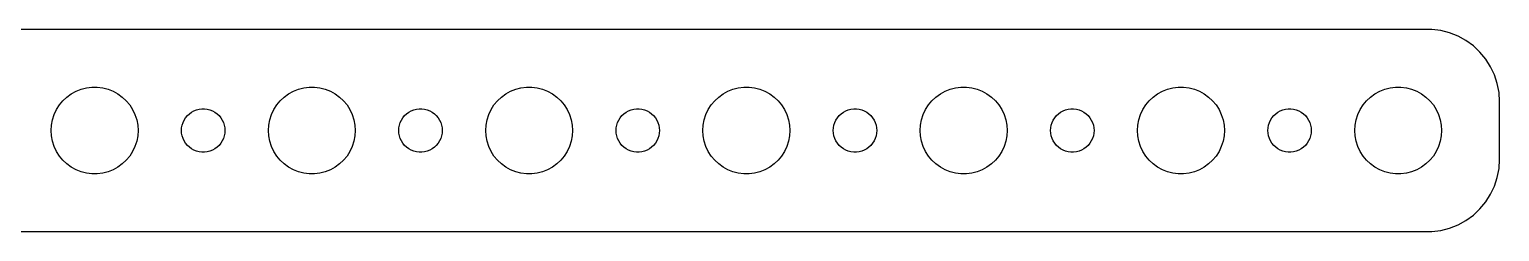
# Model space of a CAD drawing. Header units: metres. Extents: x -194 to 194, y 17 to 31.
# Drawn here: x 93 to 194.5, y 17 to 31 of the extents above; entities that cross this region are included whole.
import ezdxf

# ---------------------------------------------------------------- set-up
doc = ezdxf.new("R2010")
doc.units = ezdxf.units.M

msp = doc.modelspace()

# ---------------------------------------------------------------- linework, layer by layer
for p, q in [((189.814, 30.9901), (-189.814, 30.9901)), ((190.437, 30.9114), (189.814, 30.9901)), ((191.045, 30.7553), (190.437, 30.9114)), ((191.629, 30.5241), (191.045, 30.7553)), ((192.179, 30.2216), (191.629, 30.5241)), ((192.687, 29.8526), (192.179, 30.2216)), ((193.145, 29.4227), (192.687, 29.8526)), ((193.545, 28.9389), (193.145, 29.4227)), ((193.882, 28.4088), (193.545, 28.9389)), ((194.149, 27.8406), (193.882, 28.4088)), ((194.343, 27.2434), (194.149, 27.8406)), ((95.5877, 26.3115), (95.8925, 26.533)), ((95.8925, 26.533), (96.2227, 26.7145)), ((96.2227, 26.7145), (96.573, 26.8532)), ((96.573, 26.8532), (96.9379, 26.9469)), ((96.9379, 26.9469), (97.3116, 26.9941)), ((97.3116, 26.9941), (97.6884, 26.9941)), ((97.6884, 26.9941), (98.0621, 26.9469)), ((98.0621, 26.9469), (98.427, 26.8532)), ((98.427, 26.8532), (98.7773, 26.7145)), ((98.7773, 26.7145), (99.1075, 26.533)), ((99.1075, 26.533), (99.4123, 26.3115)), ((110.588, 26.3115), (110.893, 26.533)), ((110.893, 26.533), (111.223, 26.7145)), ((111.223, 26.7145), (111.573, 26.8532)), ((111.573, 26.8532), (111.938, 26.9469)), ((111.938, 26.9469), (112.312, 26.9941)), ((112.312, 26.9941), (112.688, 26.9941)), ((112.688, 26.9941), (113.062, 26.9469)), ((113.062, 26.9469), (113.427, 26.8532)), ((113.427, 26.8532), (113.777, 26.7145)), ((113.777, 26.7145), (114.107, 26.533)), ((114.107, 26.533), (114.412, 26.3115)), ((125.588, 26.3115), (125.893, 26.533)), ((125.893, 26.533), (126.223, 26.7145)), ((126.223, 26.7145), (126.573, 26.8532)), ((126.573, 26.8532), (126.938, 26.9469)), ((126.938, 26.9469), (127.312, 26.9941)), ((127.312, 26.9941), (127.688, 26.9941)), ((127.688, 26.9941), (128.062, 26.9469)), ((128.062, 26.9469), (128.427, 26.8532)), ((128.427, 26.8532), (128.777, 26.7145)), ((128.777, 26.7145), (129.107, 26.533)), ((129.107, 26.533), (129.412, 26.3115)), ((140.588, 26.3115), (140.893, 26.533)), ((140.893, 26.533), (141.223, 26.7145)), ((141.223, 26.7145), (141.573, 26.8532)), ((141.573, 26.8532), (141.938, 26.9469)), ((141.938, 26.9469), (142.312, 26.9941)), ((142.312, 26.9941), (142.688, 26.9941)), ((142.688, 26.9941), (143.062, 26.9469)), ((143.062, 26.9469), (143.427, 26.8532)), ((143.427, 26.8532), (143.777, 26.7145)), ((143.777, 26.7145), (144.107, 26.533)), ((144.107, 26.533), (144.412, 26.3115)), ((155.588, 26.3115), (155.893, 26.533)), ((155.893, 26.533), (156.223, 26.7145)), ((156.223, 26.7145), (156.573, 26.8532)), ((156.573, 26.8532), (156.938, 26.9469)), ((156.938, 26.9469), (157.312, 26.9941)), ((157.312, 26.9941), (157.688, 26.9941)), ((157.688, 26.9941), (158.062, 26.9469)), ((158.062, 26.9469), (158.427, 26.8532)), ((158.427, 26.8532), (158.777, 26.7145)), ((158.777, 26.7145), (159.107, 26.533)), ((159.107, 26.533), (159.412, 26.3115)), ((170.588, 26.3115), (170.893, 26.533)), ((170.893, 26.533), (171.223, 26.7145)), ((171.223, 26.7145), (171.573, 26.8532)), ((171.573, 26.8532), (171.938, 26.9469)), ((171.938, 26.9469), (172.312, 26.9941)), ((172.312, 26.9941), (172.688, 26.9941)), ((172.688, 26.9941), (173.062, 26.9469)), ((173.062, 26.9469), (173.427, 26.8532)), ((173.427, 26.8532), (173.777, 26.7145)), ((173.777, 26.7145), (174.107, 26.533)), ((174.107, 26.533), (174.412, 26.3115)), ((185.588, 26.3115), (185.893, 26.533)), ((185.893, 26.533), (186.223, 26.7145)), ((186.223, 26.7145), (186.573, 26.8532)), ((186.573, 26.8532), (186.938, 26.9469)), ((186.938, 26.9469), (187.312, 26.9941)), ((187.312, 26.9941), (187.688, 26.9941)), ((187.688, 26.9941), (188.062, 26.9469)), ((188.062, 26.9469), (188.427, 26.8532)), ((188.427, 26.8532), (188.777, 26.7145)), ((188.777, 26.7145), (189.107, 26.533)), ((189.107, 26.533), (189.412, 26.3115)), ((194.461, 26.6267), (194.343, 27.2434)), ((194.5, 26), (194.461, 26.6267)), ((94.7107, 25.1044), (94.8711, 25.4453)), ((94.8711, 25.4453), (95.073, 25.7634)), ((95.073, 25.7634), (95.3131, 26.0536)), ((95.3131, 26.0536), (95.5877, 26.3115)), ((99.4123, 26.3115), (99.6869, 26.0536)), ((99.6869, 26.0536), (99.927, 25.7634)), ((99.927, 25.7634), (100.129, 25.4453)), ((100.129, 25.4453), (100.289, 25.1044)), ((104.361, 25.3572), (104.536, 25.4266)), ((104.536, 25.4266), (104.719, 25.4734)), ((104.719, 25.4734), (104.906, 25.497)), ((104.906, 25.497), (105.094, 25.497)), ((105.094, 25.497), (105.281, 25.4734)), ((105.281, 25.4734), (105.464, 25.4266)), ((105.464, 25.4266), (105.639, 25.3572)), ((109.711, 25.1044), (109.871, 25.4453)), ((109.871, 25.4453), (110.073, 25.7634)), ((110.073, 25.7634), (110.313, 26.0536)), ((110.313, 26.0536), (110.588, 26.3115)), ((114.412, 26.3115), (114.687, 26.0536)), ((114.687, 26.0536), (114.927, 25.7634)), ((114.927, 25.7634), (115.129, 25.4453)), ((115.129, 25.4453), (115.289, 25.1044)), ((119.361, 25.3572), (119.536, 25.4266)), ((119.536, 25.4266), (119.719, 25.4734)), ((119.719, 25.4734), (119.906, 25.497)), ((119.906, 25.497), (120.094, 25.497)), ((120.094, 25.497), (120.281, 25.4734)), ((120.281, 25.4734), (120.464, 25.4266)), ((120.464, 25.4266), (120.639, 25.3572)), ((124.711, 25.1044), (124.871, 25.4453)), ((124.871, 25.4453), (125.073, 25.7634)), ((125.073, 25.7634), (125.313, 26.0536)), ((125.313, 26.0536), (125.588, 26.3115)), ((129.412, 26.3115), (129.687, 26.0536)), ((129.687, 26.0536), (129.927, 25.7634)), ((129.927, 25.7634), (130.129, 25.4453)), ((130.129, 25.4453), (130.289, 25.1044)), ((134.361, 25.3572), (134.536, 25.4266)), ((134.536, 25.4266), (134.719, 25.4734)), ((134.719, 25.4734), (134.906, 25.497)), ((134.906, 25.497), (135.094, 25.497)), ((135.094, 25.497), (135.281, 25.4734)), ((135.281, 25.4734), (135.464, 25.4266)), ((135.464, 25.4266), (135.639, 25.3572)), ((139.711, 25.1044), (139.871, 25.4453)), ((139.871, 25.4453), (140.073, 25.7634)), ((140.073, 25.7634), (140.313, 26.0536)), ((140.313, 26.0536), (140.588, 26.3115)), ((144.412, 26.3115), (144.687, 26.0536)), ((144.687, 26.0536), (144.927, 25.7634)), ((144.927, 25.7634), (145.129, 25.4453)), ((145.129, 25.4453), (145.289, 25.1044)), ((149.361, 25.3572), (149.536, 25.4266)), ((149.536, 25.4266), (149.719, 25.4734)), ((149.719, 25.4734), (149.906, 25.497)), ((149.906, 25.497), (150.094, 25.497)), ((150.094, 25.497), (150.281, 25.4734)), ((150.281, 25.4734), (150.464, 25.4266)), ((150.464, 25.4266), (150.639, 25.3572)), ((154.711, 25.1044), (154.871, 25.4453)), ((154.871, 25.4453), (155.073, 25.7634)), ((155.073, 25.7634), (155.313, 26.0536)), ((155.313, 26.0536), (155.588, 26.3115)), ((159.412, 26.3115), (159.687, 26.0536)), ((159.687, 26.0536), (159.927, 25.7634)), ((159.927, 25.7634), (160.129, 25.4453)), ((160.129, 25.4453), (160.289, 25.1044)), ((164.361, 25.3572), (164.536, 25.4266)), ((164.536, 25.4266), (164.719, 25.4734)), ((164.719, 25.4734), (164.906, 25.497)), ((164.906, 25.497), (165.094, 25.497)), ((165.094, 25.497), (165.281, 25.4734)), ((165.281, 25.4734), (165.464, 25.4266)), ((165.464, 25.4266), (165.639, 25.3572)), ((169.711, 25.1044), (169.871, 25.4453)), ((169.871, 25.4453), (170.073, 25.7634)), ((170.073, 25.7634), (170.313, 26.0536)), ((170.313, 26.0536), (170.588, 26.3115)), ((174.412, 26.3115), (174.687, 26.0536)), ((174.687, 26.0536), (174.927, 25.7634)), ((174.927, 25.7634), (175.129, 25.4453)), ((175.129, 25.4453), (175.289, 25.1044)), ((179.361, 25.3572), (179.536, 25.4266)), ((179.536, 25.4266), (179.719, 25.4734)), ((179.719, 25.4734), (179.906, 25.497)), ((179.906, 25.497), (180.094, 25.497)), ((180.094, 25.497), (180.281, 25.4734)), ((180.281, 25.4734), (180.464, 25.4266)), ((180.464, 25.4266), (180.639, 25.3572)), ((184.711, 25.1044), (184.871, 25.4453)), ((184.871, 25.4453), (185.073, 25.7634)), ((185.073, 25.7634), (185.313, 26.0536)), ((185.313, 26.0536), (185.588, 26.3115)), ((189.412, 26.3115), (189.687, 26.0536)), ((189.687, 26.0536), (189.927, 25.7634)), ((189.927, 25.7634), (190.129, 25.4453)), ((190.129, 25.4453), (190.289, 25.1044)), ((194.5, 22), (194.5, 26)), ((94.5, 24), (94.5237, 24.376)), ((94.5237, 24.376), (94.5943, 24.7461)), ((94.5943, 24.7461), (94.7107, 25.1044)), ((100.289, 25.1044), (100.406, 24.7461)), ((100.406, 24.7461), (100.476, 24.376)), ((100.476, 24.376), (100.5, 24)), ((103.512, 24.188), (103.547, 24.373)), ((103.547, 24.373), (103.605, 24.5522)), ((103.605, 24.5522), (103.686, 24.7226)), ((103.686, 24.7226), (103.786, 24.8817)), ((103.786, 24.8817), (103.907, 25.0268)), ((103.907, 25.0268), (104.044, 25.1558)), ((104.044, 25.1558), (104.196, 25.2665)), ((104.196, 25.2665), (104.361, 25.3572)), ((105.639, 25.3572), (105.804, 25.2665)), ((105.804, 25.2665), (105.956, 25.1558)), ((105.956, 25.1558), (106.093, 25.0268)), ((106.093, 25.0268), (106.214, 24.8817)), ((106.214, 24.8817), (106.314, 24.7226)), ((106.314, 24.7226), (106.395, 24.5522)), ((106.395, 24.5522), (106.453, 24.373)), ((106.453, 24.373), (106.488, 24.188)), ((109.5, 24), (109.524, 24.376)), ((109.524, 24.376), (109.594, 24.7461)), ((109.594, 24.7461), (109.711, 25.1044)), ((115.289, 25.1044), (115.406, 24.7461)), ((115.406, 24.7461), (115.476, 24.376)), ((115.476, 24.376), (115.5, 24)), ((118.512, 24.188), (118.547, 24.373)), ((118.547, 24.373), (118.605, 24.5522)), ((118.605, 24.5522), (118.686, 24.7226)), ((118.686, 24.7226), (118.786, 24.8817)), ((118.786, 24.8817), (118.907, 25.0268)), ((118.907, 25.0268), (119.044, 25.1558)), ((119.044, 25.1558), (119.196, 25.2665)), ((119.196, 25.2665), (119.361, 25.3572)), ((120.639, 25.3572), (120.804, 25.2665)), ((120.804, 25.2665), (120.956, 25.1558)), ((120.956, 25.1558), (121.093, 25.0268)), ((121.093, 25.0268), (121.214, 24.8817)), ((121.214, 24.8817), (121.314, 24.7226)), ((121.314, 24.7226), (121.395, 24.5522)), ((121.395, 24.5522), (121.453, 24.373)), ((121.453, 24.373), (121.488, 24.188)), ((124.5, 24), (124.524, 24.376)), ((124.524, 24.376), (124.594, 24.7461)), ((124.594, 24.7461), (124.711, 25.1044)), ((130.289, 25.1044), (130.406, 24.7461)), ((130.406, 24.7461), (130.476, 24.376)), ((130.476, 24.376), (130.5, 24)), ((133.512, 24.188), (133.547, 24.373)), ((133.547, 24.373), (133.605, 24.5522)), ((133.605, 24.5522), (133.686, 24.7226)), ((133.686, 24.7226), (133.786, 24.8817)), ((133.786, 24.8817), (133.907, 25.0268)), ((133.907, 25.0268), (134.044, 25.1558)), ((134.044, 25.1558), (134.196, 25.2665)), ((134.196, 25.2665), (134.361, 25.3572)), ((135.639, 25.3572), (135.804, 25.2665)), ((135.804, 25.2665), (135.956, 25.1558)), ((135.956, 25.1558), (136.093, 25.0268)), ((136.093, 25.0268), (136.214, 24.8817)), ((136.214, 24.8817), (136.314, 24.7226)), ((136.314, 24.7226), (136.395, 24.5522)), ((136.395, 24.5522), (136.453, 24.373)), ((136.453, 24.373), (136.488, 24.188)), ((139.5, 24), (139.524, 24.376)), ((139.524, 24.376), (139.594, 24.7461)), ((139.594, 24.7461), (139.711, 25.1044)), ((145.289, 25.1044), (145.406, 24.7461)), ((145.406, 24.7461), (145.476, 24.376)), ((145.476, 24.376), (145.5, 24)), ((148.512, 24.188), (148.547, 24.373)), ((148.547, 24.373), (148.605, 24.5522)), ((148.605, 24.5522), (148.686, 24.7226)), ((148.686, 24.7226), (148.786, 24.8817)), ((148.786, 24.8817), (148.907, 25.0268)), ((148.907, 25.0268), (149.044, 25.1558)), ((149.044, 25.1558), (149.196, 25.2665)), ((149.196, 25.2665), (149.361, 25.3572)), ((150.639, 25.3572), (150.804, 25.2665)), ((150.804, 25.2665), (150.956, 25.1558)), ((150.956, 25.1558), (151.093, 25.0268)), ((151.093, 25.0268), (151.214, 24.8817)), ((151.214, 24.8817), (151.314, 24.7226)), ((151.314, 24.7226), (151.395, 24.5522)), ((151.395, 24.5522), (151.453, 24.373)), ((151.453, 24.373), (151.488, 24.188)), ((154.5, 24), (154.524, 24.376)), ((154.524, 24.376), (154.594, 24.7461)), ((154.594, 24.7461), (154.711, 25.1044)), ((160.289, 25.1044), (160.406, 24.7461)), ((160.406, 24.7461), (160.476, 24.376)), ((160.476, 24.376), (160.5, 24)), ((163.512, 24.188), (163.547, 24.373)), ((163.547, 24.373), (163.605, 24.5522)), ((163.605, 24.5522), (163.686, 24.7226)), ((163.686, 24.7226), (163.786, 24.8817)), ((163.786, 24.8817), (163.907, 25.0268)), ((163.907, 25.0268), (164.044, 25.1558)), ((164.044, 25.1558), (164.196, 25.2665)), ((164.196, 25.2665), (164.361, 25.3572)), ((165.639, 25.3572), (165.804, 25.2665)), ((165.804, 25.2665), (165.956, 25.1558)), ((165.956, 25.1558), (166.093, 25.0268)), ((166.093, 25.0268), (166.214, 24.8817)), ((166.214, 24.8817), (166.314, 24.7226)), ((166.314, 24.7226), (166.395, 24.5522)), ((166.395, 24.5522), (166.453, 24.373)), ((166.453, 24.373), (166.488, 24.188)), ((169.5, 24), (169.524, 24.376)), ((169.524, 24.376), (169.594, 24.7461)), ((169.594, 24.7461), (169.711, 25.1044)), ((175.289, 25.1044), (175.406, 24.7461)), ((175.406, 24.7461), (175.476, 24.376)), ((175.476, 24.376), (175.5, 24)), ((178.512, 24.188), (178.547, 24.373)), ((178.547, 24.373), (178.605, 24.5522)), ((178.605, 24.5522), (178.686, 24.7226)), ((178.686, 24.7226), (178.786, 24.8817)), ((178.786, 24.8817), (178.907, 25.0268)), ((178.907, 25.0268), (179.044, 25.1558)), ((179.044, 25.1558), (179.196, 25.2665)), ((179.196, 25.2665), (179.361, 25.3572)), ((180.639, 25.3572), (180.804, 25.2665)), ((180.804, 25.2665), (180.956, 25.1558)), ((180.956, 25.1558), (181.093, 25.0268)), ((181.093, 25.0268), (181.214, 24.8817)), ((181.214, 24.8817), (181.314, 24.7226)), ((181.314, 24.7226), (181.395, 24.5522)), ((181.395, 24.5522), (181.453, 24.373)), ((181.453, 24.373), (181.488, 24.188)), ((184.5, 24), (184.524, 24.376)), ((184.524, 24.376), (184.594, 24.7461)), ((184.594, 24.7461), (184.711, 25.1044)), ((190.289, 25.1044), (190.406, 24.7461)), ((190.406, 24.7461), (190.476, 24.376)), ((190.476, 24.376), (190.5, 24)), ((94.5237, 23.624), (94.5, 24)), ((94.5943, 23.2539), (94.5237, 23.624)), ((100.476, 23.624), (100.406, 23.2539)), ((100.5, 24), (100.476, 23.624)), ((103.5, 24), (103.512, 24.188)), ((103.512, 23.812), (103.5, 24)), ((103.547, 23.627), (103.512, 23.812)), ((103.605, 23.4478), (103.547, 23.627)), ((103.686, 23.2774), (103.605, 23.4478)), ((106.395, 23.4478), (106.314, 23.2774)), ((106.453, 23.627), (106.395, 23.4478)), ((106.488, 23.812), (106.453, 23.627)), ((106.488, 24.188), (106.5, 24)), ((106.5, 24), (106.488, 23.812)), ((109.524, 23.624), (109.5, 24)), ((109.594, 23.2539), (109.524, 23.624)), ((115.476, 23.624), (115.406, 23.2539)), ((115.5, 24), (115.476, 23.624)), ((118.5, 24), (118.512, 24.188)), ((118.512, 23.812), (118.5, 24)), ((118.547, 23.627), (118.512, 23.812)), ((118.605, 23.4478), (118.547, 23.627)), ((118.686, 23.2774), (118.605, 23.4478)), ((121.395, 23.4478), (121.314, 23.2774)), ((121.453, 23.627), (121.395, 23.4478)), ((121.488, 23.812), (121.453, 23.627)), ((121.488, 24.188), (121.5, 24)), ((121.5, 24), (121.488, 23.812)), ((124.524, 23.624), (124.5, 24)), ((124.594, 23.2539), (124.524, 23.624)), ((130.476, 23.624), (130.406, 23.2539)), ((130.5, 24), (130.476, 23.624)), ((133.5, 24), (133.512, 24.188)), ((133.512, 23.812), (133.5, 24)), ((133.547, 23.627), (133.512, 23.812)), ((133.605, 23.4478), (133.547, 23.627)), ((133.686, 23.2774), (133.605, 23.4478)), ((136.395, 23.4478), (136.314, 23.2774)), ((136.453, 23.627), (136.395, 23.4478)), ((136.488, 23.812), (136.453, 23.627)), ((136.488, 24.188), (136.5, 24)), ((136.5, 24), (136.488, 23.812)), ((139.524, 23.624), (139.5, 24)), ((139.594, 23.2539), (139.524, 23.624)), ((145.476, 23.624), (145.406, 23.2539)), ((145.5, 24), (145.476, 23.624)), ((148.5, 24), (148.512, 24.188)), ((148.512, 23.812), (148.5, 24)), ((148.547, 23.627), (148.512, 23.812)), ((148.605, 23.4478), (148.547, 23.627)), ((148.686, 23.2774), (148.605, 23.4478)), ((151.395, 23.4478), (151.314, 23.2774)), ((151.453, 23.627), (151.395, 23.4478)), ((151.488, 23.812), (151.453, 23.627)), ((151.488, 24.188), (151.5, 24)), ((151.5, 24), (151.488, 23.812)), ((154.524, 23.624), (154.5, 24)), ((154.594, 23.2539), (154.524, 23.624)), ((160.476, 23.624), (160.406, 23.2539)), ((160.5, 24), (160.476, 23.624)), ((163.5, 24), (163.512, 24.188)), ((163.512, 23.812), (163.5, 24)), ((163.547, 23.627), (163.512, 23.812)), ((163.605, 23.4478), (163.547, 23.627)), ((163.686, 23.2774), (163.605, 23.4478)), ((166.395, 23.4478), (166.314, 23.2774)), ((166.453, 23.627), (166.395, 23.4478)), ((166.488, 23.812), (166.453, 23.627)), ((166.488, 24.188), (166.5, 24)), ((166.5, 24), (166.488, 23.812)), ((169.524, 23.624), (169.5, 24)), ((169.594, 23.2539), (169.524, 23.624)), ((175.476, 23.624), (175.406, 23.2539)), ((175.5, 24), (175.476, 23.624)), ((178.5, 24), (178.512, 24.188)), ((178.512, 23.812), (178.5, 24)), ((178.547, 23.627), (178.512, 23.812)), ((178.605, 23.4478), (178.547, 23.627)), ((178.686, 23.2774), (178.605, 23.4478)), ((181.395, 23.4478), (181.314, 23.2774)), ((181.453, 23.627), (181.395, 23.4478)), ((181.488, 23.812), (181.453, 23.627)), ((181.488, 24.188), (181.5, 24)), ((181.5, 24), (181.488, 23.812)), ((184.524, 23.624), (184.5, 24)), ((184.594, 23.2539), (184.524, 23.624)), ((190.476, 23.624), (190.406, 23.2539)), ((190.5, 24), (190.476, 23.624)), ((94.7107, 22.8956), (94.5943, 23.2539)), ((94.8711, 22.5547), (94.7107, 22.8956)), ((95.073, 22.2366), (94.8711, 22.5547)), ((100.129, 22.5547), (99.927, 22.2366)), ((100.289, 22.8956), (100.129, 22.5547)), ((100.406, 23.2539), (100.289, 22.8956)), ((103.786, 23.1183), (103.686, 23.2774)), ((103.907, 22.9732), (103.786, 23.1183)), ((104.044, 22.8442), (103.907, 22.9732)), ((104.196, 22.7335), (104.044, 22.8442)), ((104.361, 22.6428), (104.196, 22.7335)), ((104.536, 22.5734), (104.361, 22.6428)), ((104.719, 22.5266), (104.536, 22.5734)), ((104.906, 22.503), (104.719, 22.5266)), ((105.094, 22.503), (104.906, 22.503)), ((105.281, 22.5266), (105.094, 22.503)), ((105.464, 22.5734), (105.281, 22.5266)), ((105.639, 22.6428), (105.464, 22.5734)), ((105.804, 22.7335), (105.639, 22.6428)), ((105.956, 22.8442), (105.804, 22.7335)), ((106.093, 22.9732), (105.956, 22.8442)), ((106.214, 23.1183), (106.093, 22.9732)), ((106.314, 23.2774), (106.214, 23.1183)), ((109.711, 22.8956), (109.594, 23.2539)), ((109.871, 22.5547), (109.711, 22.8956)), ((110.073, 22.2366), (109.871, 22.5547)), ((115.129, 22.5547), (114.927, 22.2366)), ((115.289, 22.8956), (115.129, 22.5547)), ((115.406, 23.2539), (115.289, 22.8956)), ((118.786, 23.1183), (118.686, 23.2774)), ((118.907, 22.9732), (118.786, 23.1183)), ((119.044, 22.8442), (118.907, 22.9732)), ((119.196, 22.7335), (119.044, 22.8442)), ((119.361, 22.6428), (119.196, 22.7335)), ((119.536, 22.5734), (119.361, 22.6428)), ((119.719, 22.5266), (119.536, 22.5734)), ((119.906, 22.503), (119.719, 22.5266)), ((120.094, 22.503), (119.906, 22.503)), ((120.281, 22.5266), (120.094, 22.503)), ((120.464, 22.5734), (120.281, 22.5266)), ((120.639, 22.6428), (120.464, 22.5734)), ((120.804, 22.7335), (120.639, 22.6428)), ((120.956, 22.8442), (120.804, 22.7335)), ((121.093, 22.9732), (120.956, 22.8442)), ((121.214, 23.1183), (121.093, 22.9732)), ((121.314, 23.2774), (121.214, 23.1183)), ((124.711, 22.8956), (124.594, 23.2539)), ((124.871, 22.5547), (124.711, 22.8956)), ((125.073, 22.2366), (124.871, 22.5547)), ((130.129, 22.5547), (129.927, 22.2366)), ((130.289, 22.8956), (130.129, 22.5547)), ((130.406, 23.2539), (130.289, 22.8956)), ((133.786, 23.1183), (133.686, 23.2774)), ((133.907, 22.9732), (133.786, 23.1183)), ((134.044, 22.8442), (133.907, 22.9732)), ((134.196, 22.7335), (134.044, 22.8442)), ((134.361, 22.6428), (134.196, 22.7335)), ((134.536, 22.5734), (134.361, 22.6428)), ((134.719, 22.5266), (134.536, 22.5734)), ((134.906, 22.503), (134.719, 22.5266)), ((135.094, 22.503), (134.906, 22.503)), ((135.281, 22.5266), (135.094, 22.503)), ((135.464, 22.5734), (135.281, 22.5266)), ((135.639, 22.6428), (135.464, 22.5734)), ((135.804, 22.7335), (135.639, 22.6428)), ((135.956, 22.8442), (135.804, 22.7335)), ((136.093, 22.9732), (135.956, 22.8442)), ((136.214, 23.1183), (136.093, 22.9732)), ((136.314, 23.2774), (136.214, 23.1183)), ((139.711, 22.8956), (139.594, 23.2539)), ((139.871, 22.5547), (139.711, 22.8956)), ((140.073, 22.2366), (139.871, 22.5547)), ((145.129, 22.5547), (144.927, 22.2366)), ((145.289, 22.8956), (145.129, 22.5547)), ((145.406, 23.2539), (145.289, 22.8956)), ((148.786, 23.1183), (148.686, 23.2774)), ((148.907, 22.9732), (148.786, 23.1183)), ((149.044, 22.8442), (148.907, 22.9732)), ((149.196, 22.7335), (149.044, 22.8442)), ((149.361, 22.6428), (149.196, 22.7335)), ((149.536, 22.5734), (149.361, 22.6428)), ((149.719, 22.5266), (149.536, 22.5734)), ((149.906, 22.503), (149.719, 22.5266)), ((150.094, 22.503), (149.906, 22.503)), ((150.281, 22.5266), (150.094, 22.503)), ((150.464, 22.5734), (150.281, 22.5266)), ((150.639, 22.6428), (150.464, 22.5734)), ((150.804, 22.7335), (150.639, 22.6428)), ((150.956, 22.8442), (150.804, 22.7335)), ((151.093, 22.9732), (150.956, 22.8442)), ((151.214, 23.1183), (151.093, 22.9732)), ((151.314, 23.2774), (151.214, 23.1183)), ((154.711, 22.8956), (154.594, 23.2539)), ((154.871, 22.5547), (154.711, 22.8956)), ((155.073, 22.2366), (154.871, 22.5547)), ((160.129, 22.5547), (159.927, 22.2366)), ((160.289, 22.8956), (160.129, 22.5547)), ((160.406, 23.2539), (160.289, 22.8956)), ((163.786, 23.1183), (163.686, 23.2774)), ((163.907, 22.9732), (163.786, 23.1183)), ((164.044, 22.8442), (163.907, 22.9732)), ((164.196, 22.7335), (164.044, 22.8442)), ((164.361, 22.6428), (164.196, 22.7335)), ((164.536, 22.5734), (164.361, 22.6428)), ((164.719, 22.5266), (164.536, 22.5734)), ((164.906, 22.503), (164.719, 22.5266)), ((165.094, 22.503), (164.906, 22.503)), ((165.281, 22.5266), (165.094, 22.503)), ((165.464, 22.5734), (165.281, 22.5266)), ((165.639, 22.6428), (165.464, 22.5734)), ((165.804, 22.7335), (165.639, 22.6428)), ((165.956, 22.8442), (165.804, 22.7335)), ((166.093, 22.9732), (165.956, 22.8442)), ((166.214, 23.1183), (166.093, 22.9732)), ((166.314, 23.2774), (166.214, 23.1183)), ((169.711, 22.8956), (169.594, 23.2539)), ((169.871, 22.5547), (169.711, 22.8956)), ((170.073, 22.2366), (169.871, 22.5547)), ((175.129, 22.5547), (174.927, 22.2366)), ((175.289, 22.8956), (175.129, 22.5547)), ((175.406, 23.2539), (175.289, 22.8956)), ((178.786, 23.1183), (178.686, 23.2774)), ((178.907, 22.9732), (178.786, 23.1183)), ((179.044, 22.8442), (178.907, 22.9732)), ((179.196, 22.7335), (179.044, 22.8442)), ((179.361, 22.6428), (179.196, 22.7335)), ((179.536, 22.5734), (179.361, 22.6428)), ((179.719, 22.5266), (179.536, 22.5734)), ((179.906, 22.503), (179.719, 22.5266)), ((180.094, 22.503), (179.906, 22.503)), ((180.281, 22.5266), (180.094, 22.503)), ((180.464, 22.5734), (180.281, 22.5266)), ((180.639, 22.6428), (180.464, 22.5734)), ((180.804, 22.7335), (180.639, 22.6428)), ((180.956, 22.8442), (180.804, 22.7335)), ((181.093, 22.9732), (180.956, 22.8442)), ((181.214, 23.1183), (181.093, 22.9732)), ((181.314, 23.2774), (181.214, 23.1183)), ((184.711, 22.8956), (184.594, 23.2539)), ((184.871, 22.5547), (184.711, 22.8956)), ((185.073, 22.2366), (184.871, 22.5547)), ((190.129, 22.5547), (189.927, 22.2366)), ((190.289, 22.8956), (190.129, 22.5547)), ((190.406, 23.2539), (190.289, 22.8956)), ((95.3131, 21.9464), (95.073, 22.2366)), ((95.5877, 21.6885), (95.3131, 21.9464)), ((95.8925, 21.467), (95.5877, 21.6885)), ((96.2227, 21.2855), (95.8925, 21.467)), ((99.1075, 21.467), (98.7773, 21.2855)), ((99.4123, 21.6885), (99.1075, 21.467)), ((99.6869, 21.9464), (99.4123, 21.6885)), ((99.927, 22.2366), (99.6869, 21.9464)), ((110.313, 21.9464), (110.073, 22.2366)), ((110.588, 21.6885), (110.313, 21.9464)), ((110.893, 21.467), (110.588, 21.6885)), ((111.223, 21.2855), (110.893, 21.467)), ((114.107, 21.467), (113.777, 21.2855)), ((114.412, 21.6885), (114.107, 21.467)), ((114.687, 21.9464), (114.412, 21.6885)), ((114.927, 22.2366), (114.687, 21.9464)), ((125.313, 21.9464), (125.073, 22.2366)), ((125.588, 21.6885), (125.313, 21.9464)), ((125.893, 21.467), (125.588, 21.6885)), ((126.223, 21.2855), (125.893, 21.467)), ((129.107, 21.467), (128.777, 21.2855)), ((129.412, 21.6885), (129.107, 21.467)), ((129.687, 21.9464), (129.412, 21.6885)), ((129.927, 22.2366), (129.687, 21.9464)), ((140.313, 21.9464), (140.073, 22.2366)), ((140.588, 21.6885), (140.313, 21.9464)), ((140.893, 21.467), (140.588, 21.6885)), ((141.223, 21.2855), (140.893, 21.467)), ((144.107, 21.467), (143.777, 21.2855)), ((144.412, 21.6885), (144.107, 21.467)), ((144.687, 21.9464), (144.412, 21.6885)), ((144.927, 22.2366), (144.687, 21.9464)), ((155.313, 21.9464), (155.073, 22.2366)), ((155.588, 21.6885), (155.313, 21.9464)), ((155.893, 21.467), (155.588, 21.6885)), ((156.223, 21.2855), (155.893, 21.467)), ((159.107, 21.467), (158.777, 21.2855)), ((159.412, 21.6885), (159.107, 21.467)), ((159.687, 21.9464), (159.412, 21.6885)), ((159.927, 22.2366), (159.687, 21.9464)), ((170.313, 21.9464), (170.073, 22.2366)), ((170.588, 21.6885), (170.313, 21.9464)), ((170.893, 21.467), (170.588, 21.6885)), ((171.223, 21.2855), (170.893, 21.467)), ((174.107, 21.467), (173.777, 21.2855)), ((174.412, 21.6885), (174.107, 21.467)), ((174.687, 21.9464), (174.412, 21.6885)), ((174.927, 22.2366), (174.687, 21.9464)), ((185.313, 21.9464), (185.073, 22.2366)), ((185.588, 21.6885), (185.313, 21.9464)), ((185.893, 21.467), (185.588, 21.6885)), ((186.223, 21.2855), (185.893, 21.467)), ((189.107, 21.467), (188.777, 21.2855)), ((189.412, 21.6885), (189.107, 21.467)), ((189.687, 21.9464), (189.412, 21.6885)), ((189.927, 22.2366), (189.687, 21.9464)), ((194.343, 20.7566), (194.461, 21.3733)), ((194.461, 21.3733), (194.5, 22)), ((96.573, 21.1468), (96.2227, 21.2855)), ((96.9379, 21.0531), (96.573, 21.1468)), ((97.3116, 21.0059), (96.9379, 21.0531)), ((97.6884, 21.0059), (97.3116, 21.0059)), ((98.0621, 21.0531), (97.6884, 21.0059)), ((98.427, 21.1468), (98.0621, 21.0531)), ((98.7773, 21.2855), (98.427, 21.1468)), ((111.573, 21.1468), (111.223, 21.2855)), ((111.938, 21.0531), (111.573, 21.1468)), ((112.312, 21.0059), (111.938, 21.0531)), ((112.688, 21.0059), (112.312, 21.0059)), ((113.062, 21.0531), (112.688, 21.0059)), ((113.427, 21.1468), (113.062, 21.0531)), ((113.777, 21.2855), (113.427, 21.1468)), ((126.573, 21.1468), (126.223, 21.2855)), ((126.938, 21.0531), (126.573, 21.1468)), ((127.312, 21.0059), (126.938, 21.0531)), ((127.688, 21.0059), (127.312, 21.0059)), ((128.062, 21.0531), (127.688, 21.0059)), ((128.427, 21.1468), (128.062, 21.0531)), ((128.777, 21.2855), (128.427, 21.1468)), ((141.573, 21.1468), (141.223, 21.2855)), ((141.938, 21.0531), (141.573, 21.1468)), ((142.312, 21.0059), (141.938, 21.0531)), ((142.688, 21.0059), (142.312, 21.0059)), ((143.062, 21.0531), (142.688, 21.0059)), ((143.427, 21.1468), (143.062, 21.0531)), ((143.777, 21.2855), (143.427, 21.1468)), ((156.573, 21.1468), (156.223, 21.2855)), ((156.938, 21.0531), (156.573, 21.1468)), ((157.312, 21.0059), (156.938, 21.0531)), ((157.688, 21.0059), (157.312, 21.0059)), ((158.062, 21.0531), (157.688, 21.0059)), ((158.427, 21.1468), (158.062, 21.0531)), ((158.777, 21.2855), (158.427, 21.1468)), ((171.573, 21.1468), (171.223, 21.2855)), ((171.938, 21.0531), (171.573, 21.1468)), ((172.312, 21.0059), (171.938, 21.0531)), ((172.688, 21.0059), (172.312, 21.0059)), ((173.062, 21.0531), (172.688, 21.0059)), ((173.427, 21.1468), (173.062, 21.0531)), ((173.777, 21.2855), (173.427, 21.1468)), ((186.573, 21.1468), (186.223, 21.2855)), ((186.938, 21.0531), (186.573, 21.1468)), ((187.312, 21.0059), (186.938, 21.0531)), ((187.688, 21.0059), (187.312, 21.0059)), ((188.062, 21.0531), (187.688, 21.0059)), ((188.427, 21.1468), (188.062, 21.0531)), ((188.777, 21.2855), (188.427, 21.1468)), ((194.149, 20.1594), (194.343, 20.7566)), ((193.545, 19.0611), (193.882, 19.5912)), ((193.882, 19.5912), (194.149, 20.1594)), ((192.687, 18.1474), (193.145, 18.5773)), ((193.145, 18.5773), (193.545, 19.0611)), ((191.045, 17.2447), (191.629, 17.4759)), ((191.629, 17.4759), (192.179, 17.7784)), ((192.179, 17.7784), (192.687, 18.1474)), ((-189.814, 17.0099), (189.814, 17.0099)), ((189.814, 17.0099), (190.437, 17.0886)), ((190.437, 17.0886), (191.045, 17.2447))]:
    msp.add_line(p, q)

doc.saveas('drawing.dxf')
